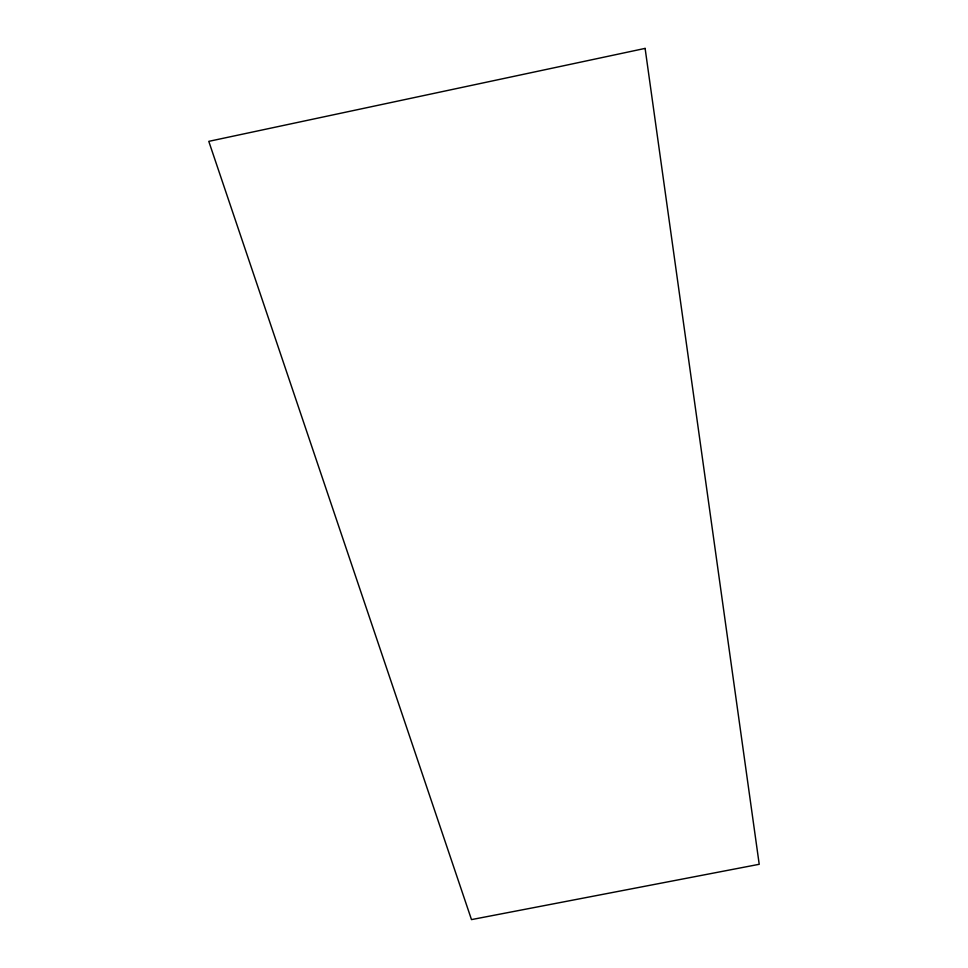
<?xml version="1.0" encoding="UTF-8"?>
<svg xmlns="http://www.w3.org/2000/svg" width="968" height="968" viewBox="0 0 968 968"><rect width="100%" height="100%" fill="white"/><g stroke="black" fill="none" stroke-linecap="round" stroke-linejoin="round"><path stroke-width="1.45" d="M645.111 48.4L208.786 141.352L471.489 919.6L759.215 864.291L645.111 48.4"/></g></svg>
